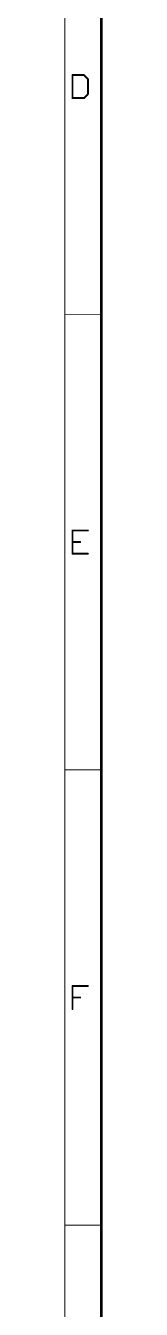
# Model space of a CAD drawing. Extents: x -252 to 307, y -160 to 272.
# Drawn here: x 303.5 to 307.5, y -26.1 to 107.9 of the extents above; entities that cross this region are included whole.
import ezdxf

# ---------------------------------------------------------------- set-up
doc = ezdxf.new("R2010")
doc.units = 0
doc.layers.add('94', color=14, linetype='CONTINUOUS')

msp = doc.modelspace()

# ---------------------------------------------------------------- linework, layer by layer
at = {"layer": '94'}
for points, const_width in [([(307.34, -160.02), (307.34, 271.78)], 0.3), ([(303.53, -160.02), (303.53, 267.97)], 0.1), ([(304.335, 102.7349), (304.335, 100.326)], 0.2032), ([(305.5394, 102.7349), (304.335, 102.7349)], 0.2032), ([(305.9409, 102.3334), (305.5394, 102.7349)], 0.2032), ([(305.9409, 100.7275), (305.9409, 102.3334)], 0.2032), ([(305.5394, 100.326), (305.9409, 100.7275)], 0.2032), ([(304.335, 100.326), (305.5394, 100.326)], 0.2032), ([(307.34, 77.7522), (303.53, 77.7522)], 0.1), ([(305.9409, 55.1805), (304.335, 55.1805)], 0.2032), ([(304.335, 55.1805), (304.335, 52.7716)], 0.2032), ([(304.335, 53.976), (305.1379, 53.976)], 0.2032), ([(304.335, 52.7716), (305.9409, 52.7716)], 0.2032), ([(307.34, 30.1978), (303.53, 30.1978)], 0.1), ([(304.335, 5.2172), (304.335, 7.626)], 0.2032), ([(304.335, 7.626), (305.9409, 7.626)], 0.2032), ([(304.335, 6.4216), (305.1379, 6.4216)], 0.2032), ([(307.34, -17.3567), (303.53, -17.3567)], 0.1)]:
    msp.add_lwpolyline(points, dxfattribs=dict(at, const_width=const_width))
for points, const_width in [([(304.3858, 102.7349, 1), (304.2842, 102.7349)], 0.1016), ([(304.335, 102.7857, 1), (304.335, 102.6841)], 0.1016), ([(305.5753, 102.7708, 1), (305.5035, 102.699)], 0.1016), ([(305.5394, 102.6841, 1), (305.5394, 102.7857)], 0.1016), ([(305.9917, 102.3334, 1), (305.8901, 102.3334)], 0.1016), ([(305.905, 102.2975, 1), (305.9768, 102.3693)], 0.1016), ([(305.8901, 100.7275, 1), (305.9917, 100.7275)], 0.1016), ([(305.9768, 100.6916, 1), (305.905, 100.7634)], 0.1016), ([(304.335, 100.3768, 1), (304.335, 100.2752)], 0.1016), ([(304.2842, 100.326, 1), (304.3858, 100.326)], 0.1016), ([(305.5035, 100.362, 1), (305.5753, 100.2901)], 0.1016), ([(305.5394, 100.2752, 1), (305.5394, 100.3768)], 0.1016), ([(303.53, 77.7772, 1), (303.53, 77.7272)], 0.05), ([(307.34, 77.7272, 1), (307.34, 77.7772)], 0.05), ([(304.335, 55.2313, 1), (304.335, 55.1297)], 0.1016), ([(304.3858, 55.1805, 1), (304.2842, 55.1805)], 0.1016), ([(305.9409, 55.1297, 1), (305.9409, 55.2313)], 0.1016), ([(304.335, 54.0268, 1), (304.335, 53.9252)], 0.1016), ([(305.1379, 53.9252, 1), (305.1379, 54.0268)], 0.1016), ([(304.335, 52.8224, 1), (304.335, 52.7208)], 0.1016), ([(304.2842, 52.7716, 1), (304.3858, 52.7716)], 0.1016), ([(305.9409, 52.7208, 1), (305.9409, 52.8224)], 0.1016), ([(303.53, 30.2228, 1), (303.53, 30.1728)], 0.05), ([(307.34, 30.1728, 1), (307.34, 30.2228)], 0.05), ([(304.3858, 7.626, 1), (304.2842, 7.626)], 0.1016), ([(304.335, 7.6768, 1), (304.335, 7.5752)], 0.1016), ([(305.9409, 7.5752, 1), (305.9409, 7.6768)], 0.1016), ([(304.335, 6.4724, 1), (304.335, 6.3708)], 0.1016), ([(305.1379, 6.3708, 1), (305.1379, 6.4724)], 0.1016), ([(304.2842, 5.2172, 1), (304.3858, 5.2172)], 0.1016), ([(303.53, -17.3317, 1), (303.53, -17.3817)], 0.05), ([(307.34, -17.3817, 1), (307.34, -17.3317)], 0.05)]:
    msp.add_lwpolyline(points, format="xyb", dxfattribs=dict(at, const_width=const_width))

doc.saveas('drawing.dxf')
